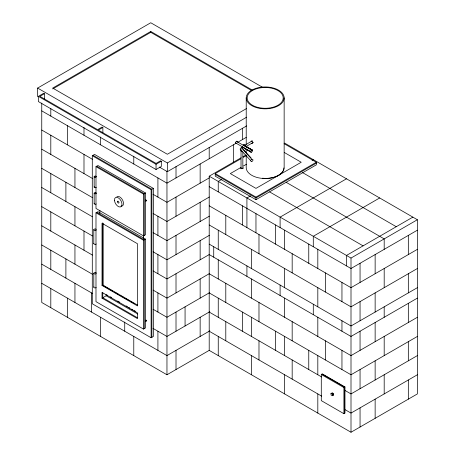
<?xml version="1.0" encoding="UTF-8"?>
<svg xmlns="http://www.w3.org/2000/svg" width="455" height="455" viewBox="0 0 455 455"><rect width="100%" height="100%" fill="white"/><g stroke="black" fill="none" stroke-linecap="round" stroke-linejoin="round"><path stroke-width="0.68" d="M252.445 150.537C252.644 151.469 250.876 153.073 250.637 151.583A1.28 0.739 -60 0 1 251.541 150.013L252.178 149.951L252.445 150.537L236.452 141.306A1.28 0.739 -60 0 0 235.548 142.87A1.28 0.739 -60 0 0 236.452 143.393M331.052 393.518L331.052 394.997L332.332 395.731L333.242 395.213L333.242 393.734L332.599 393.057L331.052 393.518L332.599 393.057M331.962 392.995L331.695 393.581L332.332 394.257L332.332 395.731M37.623 96.778L37.623 88.071L150.759 22.75L263.28 87.713M102.864 132.706L102.864 127.48L98.337 130.096L156.042 163.408L160.564 160.797L161.32 161.229L161.32 166.456L156.042 169.505L38.374 101.573L38.374 96.346L43.657 93.298L44.408 93.73L44.408 98.957M252.536 90.221L150.759 31.458L52.706 88.071L167.355 154.262L246.411 108.62M44.408 93.73L39.881 96.346L97.586 129.658L102.108 127.047L102.864 127.48M52.706 88.941L150.759 32.328L251.922 90.733M92.291 155.724L94.555 154.416L153.386 188.381L153.386 336.444L151.123 337.752L92.291 303.786L92.291 155.724L151.123 189.689L153.386 188.381M95.988 166.655L97.944 165.518L145.463 192.954L145.463 234.763L143.507 235.895L95.988 208.458L95.988 166.655L143.507 194.086L145.463 192.954M38.374 96.346L156.042 164.278L161.32 161.229M37.623 88.071L167.355 162.97L246.678 117.174M95.988 212.815L97.944 211.683L145.463 239.114L145.463 327.953L143.507 329.084L95.988 301.654L95.988 212.815L143.507 240.246L145.463 239.114M159.364 167.065L167.355 171.683L246.678 125.887M236.412 143.063L166.962 183.155L41.752 110.866M237.641 142.352L246.246 137.382M244.904 145.134L252.445 140.783M253.35 142.347L245.808 146.703L245.808 145.657L244.904 146.18L245.353 146.061L252.326 150.082M284.631 143.092L417.377 219.737L417.377 393.928L351.004 432.25L209.203 350.378L209.203 176.187L241.161 157.737M243.004 156.674L246.075 154.899M284.091 143.655L316.31 162.253L316.31 164.869L255.966 199.705L215.238 176.187L215.238 173.577L240.837 158.795M243.271 157.39L246.32 155.627M209.368 177.837L166.962 202.316L153.017 194.268M241.031 167.394L230.321 173.577L255.966 188.381L301.221 162.253L284.227 152.442M243.414 166.018L246.394 164.295M221.875 179.327L218.252 181.414L218.252 191.868M209.368 196.998L166.962 221.477L153.085 213.463M209.368 216.159L166.962 240.638L153.085 232.624M250.603 195.832L246.917 197.965L246.917 227.574M312.062 160.353L313.29 159.642M102.022 285.45L137.473 305.919L137.473 243.732L102.022 223.263L102.022 285.45L102.773 285.018L137.62 305.134M215.238 173.577L255.966 197.095L316.31 162.253M316.31 163.123L255.966 197.965L215.238 174.447M209.368 235.32L166.962 259.799L153.085 251.786M102.022 298.167L137.473 318.637L137.473 312.886L102.022 292.417L102.022 298.167L107.374 295.073M209.368 254.481L166.962 278.961L153.085 270.947M346.477 178.804L280.104 217.126L280.104 227.574M209.368 273.637L166.962 298.122L153.085 290.108M209.527 292.707L166.962 317.283L153.085 309.269M379.669 197.965L313.29 236.287L313.29 246.735M209.806 311.709L166.962 336.444L152.994 328.379M209.806 330.87L166.962 355.605L41.752 283.317M412.856 217.126L346.477 255.443L346.477 265.896M209.203 176.187L351.004 258.059L417.377 219.737M41.752 103.063L41.752 302.478L166.962 374.766L209.203 350.378M417.377 230.19L351.004 268.507L209.203 186.641M417.377 249.351L351.004 287.668L209.203 205.802M417.377 268.513L351.004 306.829L209.203 224.963M417.377 287.674L351.004 325.99L209.203 244.125M417.377 298.122L351.004 336.444L209.203 254.578M417.377 317.283L351.004 355.605L209.203 273.739M321.287 374.505L322.339 373.896L344.97 386.96L344.97 413.089L343.912 413.697L321.287 400.633L321.287 374.505L343.912 387.569L344.97 386.96M417.377 336.444L351.004 374.766L209.203 292.895M332.332 394.257L333.242 393.734M333.504 394.627L332.599 395.145L333.242 395.213M417.377 355.605L351.004 393.928L344.367 390.094M417.377 374.766L351.004 413.089L344.367 409.255M243.089 147.227L242.452 147.289L242.185 146.703M251.774 143.268L252.03 143.348A1.28 0.83 53 0 0 252.792 142.671A1.28 0.83 53 0 0 252.03 141.323L251.774 141.175A1.285 0.637 66.1 0 0 251.086 141.181M302.228 172.417L396.26 226.704M245.808 145.657L243.999 144.616L243.089 145.134A1.28 0.739 -60 0 1 243.732 145.071M252.178 149.951L245.541 146.118L245.808 146.703A1.28 0.739 60 0 0 245.137 145.304A1.28 0.739 60 0 0 244.119 145.208M245.137 146.083L252.417 150.281M235.548 142.87L250.637 151.583M242.219 146.954L251.308 152.203M242.31 147.158L251.086 152.226M286.246 182.353L384.191 238.898L384.191 249.351M269.656 191.93L363.073 245.865M93.042 155.286L151.879 189.252L151.879 337.314M41.752 130.028L92.473 159.313M96.739 166.217L144.258 193.654L144.258 235.457M41.752 149.189L92.439 178.457M41.752 168.35L92.439 197.612M96.739 212.377L144.258 239.813L144.258 328.652M41.752 187.511L92.439 216.773M41.752 206.672L92.439 235.935M322.038 374.073L344.668 387.137L344.668 413.265M209.203 312.056L321.674 376.99M41.752 225.834L92.439 255.096M209.203 331.217L321.674 396.151M41.752 244.995L92.439 274.257M103.387 285.717L107.664 288.186M108.887 288.891L112.556 291.012M114.387 292.07L118.055 294.186M119.887 295.244L121.11 295.949M122.332 296.654L123.555 297.36M124.778 298.071L126.609 299.128M127.832 299.834L129.055 300.539M130.278 301.244L132.115 302.302M133.332 303.007L134.555 303.712M110.411 296.831L111.629 297.53M117.703 301.039L119.528 302.092M126.211 305.948L127.428 306.653M128.64 307.352L129.857 308.052M131.677 309.11L132.894 309.81M134.111 310.509L135.323 311.214M137.78 314.024L106.169 295.773L106.169 294.379M137.615 317.846L102.773 297.729L102.773 292.622M41.752 264.156L92.763 293.606M243.431 149.502L251.069 157.913M241.343 147.75L251.848 159.313M240.206 149.138L250.711 160.7M408.328 235.411L408.328 254.572M408.328 273.734L408.328 292.895M408.328 303.349L408.328 322.51M408.328 341.671L408.328 360.832M408.328 379.993L408.328 399.154M384.191 268.513L384.191 287.674M384.191 306.835L384.191 317.283M384.191 336.444L384.191 355.605M384.191 374.766L384.191 393.928M375.142 254.572L375.142 273.734M375.142 292.895L375.142 312.056M375.142 322.51L375.142 341.671M375.142 360.832L375.142 379.993M375.142 399.154L375.142 418.316M360.053 263.286L360.053 282.447M360.053 301.608L360.053 320.769M360.053 331.217L360.053 350.378M360.053 369.54L360.053 388.701M360.053 407.862L360.053 427.023M351.004 258.059L351.004 432.25M343.912 387.569L343.912 413.697M341.955 282.447L341.955 301.608M341.955 320.769L341.955 331.217M341.955 350.378L341.955 369.54M325.359 272.863L325.359 292.025M325.359 340.801L325.359 359.962M317.817 249.351L317.817 268.513M317.817 287.674L317.817 306.835M317.817 317.283L317.817 336.444M317.817 355.605L317.817 374.766M317.817 393.928L317.817 413.089M313.29 304.219L313.29 314.672M308.763 244.125L308.763 263.286M308.763 350.378L308.763 369.54M292.173 253.702L292.173 272.863M292.173 321.639L292.173 340.801M292.173 359.962L292.173 379.123M284.631 230.19L284.631 249.351M284.631 268.513L284.631 287.674M284.631 298.122L284.631 317.283M284.631 336.444L284.631 355.605M284.631 374.766L284.631 393.928M284.147 97.899A18.968 10.948 0 0 1 255.699 107.38A18.968 10.948 0 0 1 255.699 88.418A18.968 10.948 0 0 1 284.147 97.899L284.147 167.576A18.968 10.948 0 0 1 265.185 178.525A18.968 10.948 0 0 1 246.218 167.576L246.218 155.61M280.104 285.058L280.104 295.511M275.576 224.963L275.576 244.125M275.576 331.217L275.576 350.378M258.98 234.541L258.98 253.702M258.98 302.478L258.98 321.639M258.98 340.801L258.98 359.962M255.966 197.095L255.966 199.705M255.966 213.64L255.966 232.801M251.439 249.351L251.439 268.513M251.439 278.961L251.439 298.122M251.439 317.283L251.439 336.444M251.439 355.605L251.439 374.766M246.917 265.896L246.917 276.35M246.218 97.899L246.218 144.349M246.218 149.274L246.218 152.795M242.839 152.431L242.839 168.68M242.39 128.253L242.39 139.611M242.39 205.802L242.39 224.963M242.39 312.056L242.39 331.217M241.031 151.02L241.031 168.782M233.335 144.832L233.335 162.577M225.794 215.38L225.794 234.541M225.794 283.317L225.794 302.478M225.794 321.639L225.794 340.801M218.252 230.19L218.252 249.351M218.252 259.799L218.252 278.961M218.252 298.122L218.252 317.283M218.252 336.444L218.252 355.605M213.725 246.735L213.725 257.189M209.203 147.414L209.203 158.772M200.149 163.993L200.149 183.155M200.149 202.316L200.149 221.477M200.149 240.638L200.149 259.799M200.149 278.961L200.149 298.122M200.149 317.283L200.149 336.444M185.066 306.835L185.066 325.996M176.011 166.575L176.011 177.933M176.011 197.095L176.011 216.256M176.011 235.411L176.011 254.572M176.011 273.734L176.011 292.895M176.011 312.056L176.011 331.217M176.011 350.378L176.011 369.54M167.355 162.97L167.355 171.683M166.962 171.091L166.962 374.766M157.913 177.933L157.913 197.095M157.913 216.256L157.913 235.411M157.913 254.572L157.913 273.734M157.913 292.895L157.913 312.056M157.913 331.217L157.913 350.378M156.042 164.278L156.042 169.505M151.123 189.689L151.123 337.752M150.759 31.458L150.759 32.328M143.581 235.15L143.581 238.864M143.507 194.086L143.507 235.895M143.507 240.246L143.507 329.084M133.776 156.19L133.776 163.993M133.776 336.444L133.776 355.605M124.721 321.992L124.721 331.217M103.075 223.365L103.075 285.188L102.773 285.365L102.773 222.831M100.589 137.029L100.589 144.832M100.589 317.283L100.589 336.444M99.833 210.255L99.833 213.52M94.162 176.671L94.162 187.119M94.162 193.216L94.162 203.669M93.798 229.712L93.798 243.647M93.798 273.256L93.798 287.19M91.535 292.901L91.535 312.062M83.993 127.445L83.993 135.254M83.993 154.416L83.993 173.577M83.993 231.06L83.993 250.222M74.944 168.35L74.944 187.511M74.944 206.672L74.944 225.834M74.944 244.995L74.944 264.156M74.944 283.317L74.944 302.478M67.397 125.677L67.397 144.838M67.397 298.122L67.397 317.283M65.89 182.284L65.89 201.446M65.89 258.929L65.89 278.09M50.806 108.29L50.806 116.093M50.806 135.254L50.806 154.416M50.806 173.577L50.806 192.738M50.806 211.899L50.806 231.06M50.806 250.222L50.806 269.383M50.806 288.544L50.806 307.705M241.048 149.894A1.28 0.927 -42.3 0 1 240.223 148.956A1.28 0.927 -42.3 0 1 241.44 147.727A1.28 0.927 -42.3 0 1 242.475 148.455M332.173 393.365A0.853 0.495 60 0 1 332.446 393.336M332.901 393.672A0.853 0.495 60 0 1 333.185 394.257M333.123 394.752A0.853 0.495 60 0 1 332.901 394.877M236.452 141.306A1.28 0.739 -60 0 1 237.362 141.823M242.27 151.208A1.28 0.739 0 0 1 240.826 150.867A1.28 0.739 0 0 1 241.031 149.974M283.903 167.918A18.132 10.471 0 0 1 262.393 178.201M243.175 167.724A1.28 0.739 0 0 1 241.77 168.646A1.28 0.739 0 0 1 240.826 167.548M146.715 320.906A0.643 0.37 60 0 1 146.146 320.07M146.715 200.712A0.643 0.37 60 0 1 146.157 200.024M96.187 287.56A1.28 0.739 0 0 1 94.441 287.833A1.28 0.739 0 0 1 93.975 286.826M96.187 273.626A1.28 0.739 0 0 1 94.259 273.825A1.28 0.739 0 0 1 94.259 272.693A1.28 0.739 0 0 1 96.187 272.886M96.187 244.017A1.28 0.739 0 0 1 94.441 244.284A1.28 0.739 0 0 1 93.975 243.277M96.187 230.082A1.28 0.739 0 0 1 94.259 230.275A1.28 0.739 0 0 1 94.259 229.144A1.28 0.739 0 0 1 96.187 229.343M116.855 196.81A5.335 3.077 60 0 1 122.833 200.553A5.335 3.077 60 0 1 121.041 206.109M96.261 176.83A1.069 0.614 0 0 1 94.617 177.171A1.069 0.614 0 0 1 94.617 176.165A1.069 0.614 0 0 1 96.261 176.512M96.261 187.278A1.069 0.614 0 0 1 94.697 187.653A1.069 0.614 0 0 1 94.475 186.686M96.261 193.375A1.069 0.614 0 0 1 94.617 193.722A1.069 0.614 0 0 1 94.617 192.71A1.069 0.614 0 0 1 96.261 193.056M96.153 203.976A1.069 0.614 0 0 1 94.583 204.158A1.069 0.614 0 0 1 94.475 203.231M251.848 161.406A1.28 0.927 -42.3 0 0 252.826 159.54A1.28 0.927 -42.3 0 0 250.864 160.132A1.28 0.927 -42.3 0 0 251.848 161.406M252.451 105.247A18.007 10.397 0 0 0 282.578 100.589A18.007 10.397 0 0 0 260.522 87.855A18.007 10.397 0 0 0 252.451 105.247M145.39 320.508A0.643 0.37 60 0 0 146.066 321.349A0.643 0.37 60 0 0 146.066 320.445A0.643 0.37 60 0 0 145.39 320.508M145.39 200.314A0.643 0.37 60 0 0 146.066 201.161A0.643 0.37 60 0 0 146.066 200.251A0.643 0.37 60 0 0 145.39 200.314M117.487 201.787A1.069 0.614 60 0 0 118.67 203.106A1.069 0.614 60 0 0 118.556 201.537A1.069 0.614 60 0 0 117.487 201.787M114.478 200.359A5.335 3.077 60 0 0 120.404 206.957A5.335 3.077 60 0 0 119.824 199.114A5.335 3.077 60 0 0 114.478 200.359"/></g></svg>
